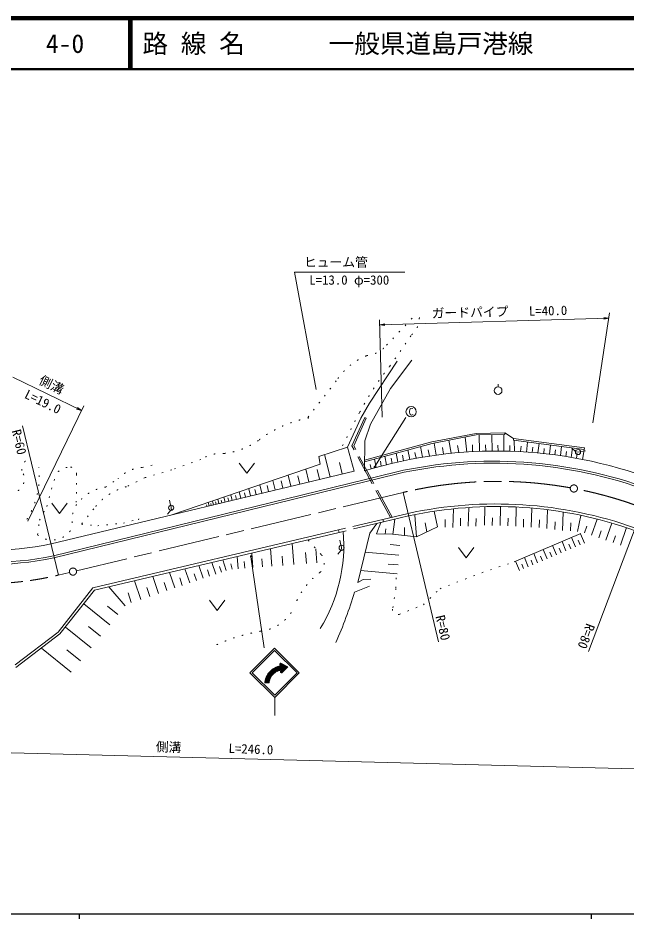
# Model space of a CAD drawing. Units: millimetres, scale not verified. Extents: x 40000 to 680000, y 20000 to 380000.
# Drawn here: x 156072 to 275011, y 204000 to 380000 of the extents above; entities that cross this region are included whole.
import ezdxf
from ezdxf.enums import TextEntityAlignment as Align

# ---------------------------------------------------------------- set-up
doc = ezdxf.new("R2010")
doc.units = ezdxf.units.MM
doc.header["$LTSCALE"] = 1000
for name, pattern in [('CHAIN', [18.5, 12, -1.5, 3.5, -1.5]), ('DASHED', [7.5, 6, -1.5]), ('DOTTED', [1.75, 0.25, -1.5])]:
    doc.linetypes.add(name, pattern=pattern)
for name, color, linetype, lineweight in [('M-BGD', 7, 'Continuous', 13), ('M-BMK', 2, 'CHAIN', 13), ('M-STR-HTXT', 7, 'Continuous', 13), ('M-STR-STRC', 7, 'Continuous', 13), ('M-TTL', 2, 'Continuous', 140), ('M-TTL-BAND', 7, 'Continuous', 25), ('M-TTL-LINE', 7, 'Continuous', 50)]:
    doc.layers.add(name, color=color, linetype=linetype, lineweight=lineweight)
doc.layers.add('M-TTL-TXT', color=7, linetype='Continuous')
doc.styles.add('ＭＳ ゴシック', font='')
doc.styles.get('ＭＳ ゴシック').set_extended_font_data('MS Gothic')

# ---------------------------------------------------------------- blocks, each defined once
blk = doc.blocks.new('電話柱1')
at = {"color": 7, "linetype": 'Continuous', "lineweight": 13}
for p, q in [((-1.203, 0.848), (-0.496, 0.14)), ((-0.516, 0.002), (0.484, 0.002)), ((1.475, 0.164), (0.478, 0.078))]:
    blk.add_line(p, q, dxfattribs=at)
blk.add_circle((-0.016, 0.002), 0.5, dxfattribs=at)
blk = doc.blocks.new('畑')
at = {"color": 7, "linetype": 'Continuous', "lineweight": 13}
for p, q in [((-1.5, 2), (0, 0)), ((0, 0), (1.5, 2))]:
    blk.add_line(p, q, dxfattribs=at)
blk = doc.blocks.new('果樹園')
at = {"color": 7, "linetype": 'Continuous', "lineweight": 13}
blk.add_line((0, 2), (0, 1.5), dxfattribs=at)
blk.add_circle((0, 0.75), 0.75, dxfattribs=at)
blk = doc.blocks.new('カーブミラー')
at = {"color": 7, "linetype": 'Continuous', "lineweight": 13}
blk.add_circle((0, 0), 1, dxfattribs=at)
at = {"color": 7, "style": 'ＭＳ ゴシック'}
blk.add_text('C', height=1.47, dxfattribs=at).set_placement((0, 0), align=Align.MIDDLE_CENTER)
blk = doc.blocks.new('open_arrow')
at = {"color": 0, "linetype": 'Continuous', "lineweight": -2}
blk.add_lwpolyline([(7.5, 1.25), (0, 0), (7.5, -1.25)], dxfattribs=at)

msp = doc.modelspace()

# ---------------------------------------------------------------- hatches: boundary and pattern name
at = {"layer": 'M-STR-STRC'}
h = msp.add_hatch(dxfattribs=at)
h.set_pattern_fill('USER', color=256, style=0, pattern_type=2)
h.set_pattern_definition([(45, (208751, 253243), (-28.28427, 28.28427), [])])
h.paths.add_polyline_path([(208751, 253243), (207418, 253966, 0.60282), (207210, 253638), (207496, 253433, 0.36328), (204288, 250146), (205115, 250146, -0.36587), (207591, 252637), (207322, 252363, 0.60282), (207583, 252075)])

# ---------------------------------------------------------------- linework, layer by layer
at = {"layer": 'M-BGD', "linetype": 'DOTTED'}
for p, q in [((228052, 316075), (233466, 321810)), ((228694, 311985), (232945, 318121)), ((218228, 309098), (212624, 301893)), ((222742, 302909), (219146, 295783)), ((180333, 292216), (183060, 292857)), ((191802, 293780), (186108, 291735)), ((167501, 290892), (167455, 284875)), ((186108, 291735), (180894, 290211)), ((161686, 284597), (163250, 290131)), ((173127, 288347), (175641, 290010)), ((180894, 290211), (177245, 288446)), ((160283, 281910), (161686, 284597)), ((170869, 284116), (168463, 281108)), ((159882, 279063), (160283, 281910)), ((176644, 281309), (179651, 282191)), ((179651, 282191), (179530, 281344)), ((168463, 281108), (171631, 280827)), ((171631, 280827), (176644, 281309)), ((215280, 275213), (212652, 278068)), ((246679, 271644), (252975, 273770)), ((238499, 268517), (246679, 271644)), ((229917, 270642), (229877, 268517)), ((229877, 268517), (229235, 264507)), ((235250, 265389), (238499, 268517)), ((230519, 263504), (235250, 265389))]:
    msp.add_line(p, q, dxfattribs=at)
at = {"layer": 'M-BGD'}
for p, q in [((224702, 304770), (230155, 312950)), ((228842, 307647), (232973, 313141)), ((224912, 300669), (228842, 307647)), ((223058, 301802), (224702, 304770)), ((220401, 296198), (223058, 301802)), ((221295, 296409), (223797, 301956)), ((221630, 296420), (224070, 301832)), ((224070, 301832), (223797, 301956)), ((223790, 297421), (224912, 300669)), ((236915, 297203), (245532, 298854)), ((236983, 296910), (245564, 298554)), ((240657, 294967), (240188, 297524)), ((243711, 295216), (243435, 298146)), ((245532, 298854), (251172, 298974)), ((245564, 298554), (251178, 298674)), ((246179, 295354), (246137, 298566)), ((248659, 295414), (248618, 298620)), ((250989, 295405), (250947, 298669)), ((251178, 298674), (251172, 298974)), ((252861, 297829), (251172, 298974)), ((252822, 297532), (252861, 297829)), ((252822, 297532), (266652, 295715)), ((252861, 297829), (266702, 296011)), ((253033, 295346), (253005, 297508)), ((220401, 296198), (221718, 291483)), ((223758, 291524), (223790, 297421)), ((223768, 293317), (236983, 296910)), ((223769, 293628), (236915, 297203)), ((235078, 294214), (234698, 296289)), ((237771, 294624), (237339, 296978)), ((239207, 294807), (238966, 296123)), ((242198, 295111), (241940, 296519)), ((244862, 295294), (244845, 296615)), ((247423, 295393), (247407, 296631)), ((249828, 295374), (249813, 296533)), ((252116, 295378), (252103, 296464)), ((254195, 295291), (254318, 296341)), ((255358, 295220), (255585, 297169)), ((256497, 295136), (256617, 296162)), ((257632, 295037), (257846, 296872)), ((258744, 294925), (258861, 295928)), ((259853, 294800), (260061, 296581)), ((262022, 294512), (262230, 296296)), ((264140, 294178), (264354, 296016)), ((266325, 293776), (266702, 296011)), ((214797, 294344), (215118, 292820)), ((217007, 290400), (215958, 294728)), ((228036, 292729), (227731, 294395)), ((229125, 292999), (228941, 294003)), ((230224, 293256), (229906, 294986)), ((231390, 293513), (231193, 294588)), ((232567, 293754), (232225, 295617)), ((233817, 293993), (233606, 295143)), ((236418, 294429), (236193, 295660)), ((260939, 294663), (261053, 295642)), ((263083, 294351), (263194, 295309)), ((265176, 293994), (265285, 294930)), ((215118, 292820), (186141, 282933)), ((219391, 290978), (218855, 293190)), ((225036, 291909), (224875, 292784)), ((225994, 292183), (225690, 293840)), ((227010, 292462), (226838, 293400)), ((221718, 291483), (162529, 277258)), ((229830, 291309), (162992, 274961)), ((229921, 290920), (163082, 274571)), ((209349, 288545), (208833, 290675)), ((211104, 288970), (210710, 290593)), ((212885, 289401), (212291, 291855)), ((214930, 289897), (214471, 291793)), ((203714, 287179), (203323, 288795)), ((205005, 287492), (204717, 288682)), ((206316, 287810), (205867, 289663)), ((207821, 288174), (207484, 289565)), ((199567, 286174), (199268, 287412)), ((200517, 286404), (200306, 287276)), ((201482, 286638), (201140, 288051)), ((202590, 286907), (202343, 287925)), ((193380, 284675), (193218, 285348)), ((193822, 284782), (193726, 285177)), ((194270, 284891), (194087, 285644)), ((194784, 285015), (194672, 285479)), ((195307, 285142), (195101, 285990)), ((195907, 285287), (195775, 285831)), ((196516, 285435), (196283, 286394)), ((197215, 285604), (197061, 286241)), ((197925, 285776), (197661, 286864)), ((198740, 285974), (198559, 286719)), ((192996, 284582), (192914, 284919)), ((237383, 283656), (237997, 280607)), ((240997, 280473), (241098, 284133)), ((243997, 280755), (244098, 284390)), ((247167, 280917), (247267, 284540)), ((250223, 280833), (250326, 284566)), ((253284, 280748), (253388, 284475)), ((256320, 280514), (256423, 284269)), ((259357, 280276), (259458, 283947)), ((262431, 279880), (262531, 283502)), ((232249, 283214), (227320, 282049)), ((227320, 282049), (227435, 281562)), ((232359, 282727), (227435, 281562)), ((229265, 279135), (229668, 282090)), ((233907, 278622), (233590, 282911)), ((239478, 280515), (239519, 282016)), ((242475, 280797), (242516, 282302)), ((245522, 280713), (245564, 282220)), ((248694, 280875), (248736, 282385)), ((251753, 280790), (251795, 282304)), ((254786, 280556), (254827, 282073)), ((257856, 280471), (257898, 281991)), ((265372, 279674), (266016, 282849)), ((268103, 278960), (269177, 282117)), ((218678, 280006), (170702, 268665)), ((218678, 280006), (218793, 279520)), ((226153, 281260), (224784, 279364)), ((226087, 279223), (226928, 281443)), ((227761, 279180), (227899, 280197)), ((231551, 278882), (231547, 280456)), ((237997, 280607), (233907, 278622)), ((235948, 279612), (235601, 281390)), ((260921, 280075), (260963, 281597)), ((263973, 279838), (264016, 281363)), ((266709, 279434), (267152, 280736)), ((270911, 278004), (272044, 281335)), ((273739, 277042), (274896, 280442)), ((218793, 279520), (170987, 268219)), ((224784, 279364), (222418, 269720)), ((229195, 279143), (226087, 279223)), ((233907, 278622), (229195, 279143)), ((252975, 273770), (266027, 279304)), ((264942, 276683), (264173, 278517)), ((266702, 277421), (265931, 279259)), ((269506, 278482), (269953, 279795)), ((272324, 277523), (272775, 278846)), ((205659, 272915), (205398, 276353)), ((209938, 273239), (209627, 277353)), ((214453, 273581), (214244, 276339)), ((230637, 276967), (228761, 277134)), ((261237, 275130), (260474, 276949)), ((262161, 275517), (261779, 276429)), ((263086, 275905), (262320, 277732)), ((264013, 276294), (263630, 277209)), ((265873, 277073), (265488, 277992)), ((199068, 272415), (198886, 274814)), ((201957, 272634), (201740, 275489)), ((207783, 273076), (207645, 274899)), ((212394, 273425), (212232, 275559)), ((230471, 275099), (223882, 275686)), ((255736, 272823), (254982, 274621)), ((257562, 273589), (256806, 275394)), ((258479, 273973), (258100, 274878)), ((259396, 274358), (258636, 276170)), ((260316, 274744), (259936, 275652)), ((192256, 270560), (191413, 273047)), ((194685, 271383), (193921, 273640)), ((195802, 271761), (195428, 272868)), ((196755, 272083), (196057, 274145)), ((197892, 272338), (197651, 273401)), ((200344, 272511), (200243, 273833)), ((203794, 272773), (203676, 274327)), ((230299, 273160), (228342, 273334)), ((254017, 272103), (253265, 273897)), ((254826, 272442), (254450, 273339)), ((256649, 273206), (256271, 274107)), ((186704, 268680), (185684, 271693)), ((189602, 269662), (188675, 272400)), ((190935, 270113), (190484, 271444)), ((193476, 270973), (193065, 272187)), ((230145, 271436), (222995, 272072)), ((180082, 266438), (178850, 270078)), ((183539, 267609), (182417, 270921)), ((185128, 268147), (184587, 269746)), ((188159, 269173), (187665, 270632)), ((222418, 269720), (223461, 270321)), ((223461, 270321), (224985, 270401)), ((163902, 260031), (170702, 268665)), ((164255, 259672), (170987, 268219)), ((177009, 265196), (173814, 268887)), ((178203, 265802), (177553, 267720)), ((181818, 267026), (181225, 268777)), ((224744, 269038), (221817, 267835)), ((173975, 261453), (168899, 265568)), ((175594, 263451), (173528, 265126)), ((170333, 256961), (165320, 261024)), ((172165, 259221), (169821, 261121)), ((155492, 253649), (163902, 260031)), ((155646, 253138), (164255, 259672)), ((166466, 252190), (160630, 256921)), ((168286, 254435), (165627, 256590))]:
    msp.add_line(p, q, dxfattribs=at)
at = {"layer": 'M-BGD', "linetype": 'DASHED'}
for p, q in [((220401, 296198), (214797, 294344)), ((228826, 282405), (221295, 296409)), ((229128, 282477), (221630, 296420)), ((227320, 282049), (218678, 280006)), ((227435, 281562), (218793, 279520))]:
    msp.add_line(p, q, dxfattribs=at)
at = {"layer": 'M-BGD'}
for centre in [(225705, 292303), (201555, 274870)]:
    msp.add_circle(centre, 100, dxfattribs=at)
at = {"layer": 'M-BGD', "linetype": 'DOTTED'}
for centre, radius, start, end in [((230260, 321310), 4169, 310.08812, 359.15639), ((233898, 321445), 566, 339.66981, 139.81732), ((223434, 320151), 6160, 276.41623, 318.56945), ((228973, 302245), 12745, 112.37005, 147.47074), ((271215, 277872), 54514, 141.26056, 152.54798), ((216942, 279555), 22689, 100.2767, 127.69167), ((194719, 309304), 14452, 276.41116, 305.29775), ((195837, 287464), 7495, 86.20812, 122.57907), ((158719, 291943), 1904, 129.16884, 198.64952), ((144624, 290423), 15598, 327.62406, 6.45314), ((165931, 289468), 2761, 95.70959, 166.11917), ((166121, 290915), 1381, 359.04693, 109.64242), ((180792, 285147), 7084, 93.71391, 136.64116), ((154534, 289936), 2760, 303.87285, 30.41097), ((174416, 279853), 8595, 97.89292, 143.56205), ((180209, 277225), 11606, 104.79236, 143.57989), ((172088, 281992), 5462, 147.11796, 193.60697), ((162727, 282417), 4398, 229.69278, 337.12224), ((213259, 273579), 2599, 314.47616, 38.94536), ((223937, 259809), 14847, 126.62302, 160.31687), ((202499, 268501), 8340, 276.55701, 329.80001), ((230170, 264380), 943, 172.31805, 291.68449), ((209518, 225351), 35389, 99.87156, 114.59467)]:
    msp.add_arc(centre, radius, start, end, dxfattribs=at)
at = {"layer": 'M-BGD'}
for centre, radius, start, end in [((249501, 208380), 87037, 69.35229, 107.2035), ((248999, 205843), 87590, 69.64298, 102.64161), ((248999, 205843), 87190, 69.64685, 102.63908), ((150902, 330660), 56996, 230.01999, 282.24621), ((150808, 333507), 57457, 232.07243, 281.77073), ((150902, 330660), 57396, 230.02227, 282.25144), ((249473, 204228), 80842, 70.34681, 102.30153), ((249473, 204228), 80342, 70.3495, 102.29843), ((188630, 277049), 31075, 328.33772, 4.90962), ((130828, 296041), 95261, 336.4702, 342.77693)]:
    msp.add_arc(centre, radius, start, end, dxfattribs=at)
at = {"layer": 'M-BMK'}
for p, q in [((231270, 287316), (167484, 272027)), ((166122, 271700), (163899, 271168))]:
    msp.add_line(p, q, dxfattribs=at)
for centre in [(264640, 288097), (166803, 271864)]:
    msp.add_circle(centre, 700, dxfattribs=at)
for centre, radius, start, end in [((249786, 209488), 80000, 79.80121, 103.38255), ((249786, 209488), 80000, 69.28671, 78.79854), ((149864, 329503), 60000, 230.02921, 283.52747)]:
    msp.add_arc(centre, radius, start, end, dxfattribs=at)
at = {"layer": 'M-STR-HTXT'}
for p, q in [((268365, 300939), (271625, 322386)), ((227182, 302032), (226691, 321059)), ((226717, 320059), (271472, 321381)), ((155048, 309865), (168488, 303323)), ((157973, 281719), (168926, 304222)), ((225759, 292388), (231806, 301975)), ((163997, 271191), (156931, 300347)), ((231270, 287316), (238214, 258130)), ((278082, 284317), (267471, 256256)), ((201569, 274771), (204156, 256942)), ((300340, 232706), (137690, 236892))]:
    msp.add_line(p, q, dxfattribs=at)
msp.add_lwpolyline([(214298, 307417), (210075, 330350), (231624, 330350)], dxfattribs=at)
at = {"layer": 'M-STR-STRC'}
for p, q in [((207210, 253638), (207496, 253433)), ((207418, 253966), (208751, 253243)), ((207322, 252363), (207591, 252637)), ((207583, 252075), (208751, 253243)), ((204288, 250146), (205115, 250146)), ((206216, 247269), (206216, 243740))]:
    msp.add_line(p, q, dxfattribs=at)
for points in [[(206216, 247269), (211014, 252066), (206177, 256903), (201379, 252106)], [(206216, 247721), (210562, 252066), (206177, 256451), (201832, 252106)]]:
    msp.add_lwpolyline(points, close=True, dxfattribs=at)
for centre, radius, start, end in [((207401, 253747), 220, 85.53423, 209.86324), ((207855, 249873), 3578, 95.76432, 175.62367), ((207827, 249926), 2721, 94.97862, 175.36224), ((207528, 252288), 220, 160.13676, 284.46577)]:
    msp.add_arc(centre, radius, start, end, dxfattribs=at)
at = {"layer": 'M-TTL'}
msp.add_line((680000, 380000), (40000, 380000), dxfattribs=at)
at = {"layer": 'M-TTL-BAND'}
for p, q in [((40000, 205000), (579000, 205000)), ((168000, 205000), (168000, 204000)), ((268000, 205000), (268000, 204000))]:
    msp.add_line(p, q, dxfattribs=at)
at = {"layer": 'M-TTL-LINE'}
for p, q in [((177750, 380000), (177750, 370000)), ((178250, 380000), (178250, 370000)), ((40000, 370000), (680000, 370000))]:
    msp.add_line(p, q, dxfattribs=at)

# ---------------------------------------------------------------- block references
at = {"layer": 'M-BGD', "xscale": 1000, "yscale": 1000}
for name, p in [('果樹園', (249846, 306469)), ('カーブミラー', (232848, 303098)), ('畑', (200763, 291070)), ('畑', (164192, 283210)), ('畑', (243590, 274549)), ('畑', (194989, 264283))]:
    msp.add_blockref(name, p, dxfattribs=at)
for p, rotation in [((265465, 295210), 2.79098), ((185986, 284343), 95.71059), ((219269, 276524), 95.71059)]:
    msp.add_blockref('電話柱1', p, dxfattribs=dict(at, rotation=rotation))
at = {"layer": 'M-STR-HTXT', "xscale": 133, "yscale": 133}
for p, rotation in [((271472, 321381), 181.7), ((226717, 320059), 1.7), ((168488, 303323), 154)]:
    msp.add_blockref('open_arrow', p, dxfattribs=dict(at, rotation=rotation))
at = {"layer": 'M-STR-HTXT'}
for p, rotation in [((214298, 307417), 100.4), ((225759, 292388), 57.8), ((201569, 274771), 278.3)]:
    msp.add_blockref('open_arrow', p, dxfattribs=dict(at, rotation=rotation))

# ---------------------------------------------------------------- texts
at = {"layer": 'M-STR-HTXT', "style": 'ＭＳ ゴシック'}
for s, p in [('ヒューム管', (218161, 330850)), ('L=13.0 φ=300', (220773, 327357))]:
    msp.add_text(s, height=1833, dxfattribs=at).set_placement(p, align=Align.BOTTOM_CENTER)
for s, rotation, p in [('ガードパイプ', 1.478, (244401, 321042)), ('L=40.0', 1.478, (259639, 321363)), ('側溝', 334.047, (161987, 307044)), ('L=19.0', 334.047, (160293, 303721)), ('側溝', 357.96, (185427, 236117)), ('L=246.0', 357.96, (201507, 235736))]:
    msp.add_text(s, height=1833, rotation=rotation, dxfattribs=at).set_placement(p, align=Align.BOTTOM_CENTER)
msp.add_text('R=60', height=1833, rotation=283.624, dxfattribs=at).set_placement((154284, 299249), align=Align.BOTTOM_LEFT)
for rotation, p in [(283.383, (238214, 258130)), (249.287, (264812, 257414))]:
    msp.add_text('R=80', height=1833, rotation=rotation, dxfattribs=at).set_placement(p, align=Align.BOTTOM_RIGHT)
at = {"layer": 'M-TTL-TXT', "style": 'ＭＳ ゴシック'}
for s, p in [('4-0', (161521, 375000)), ('路 線 名', (180380, 375000)), ('一般県道島戸港線', (216734, 375000))]:
    msp.add_text(s, height=3666, dxfattribs=at).set_placement(p, align=Align.MIDDLE_LEFT)

doc.saveas('drawing.dxf')
